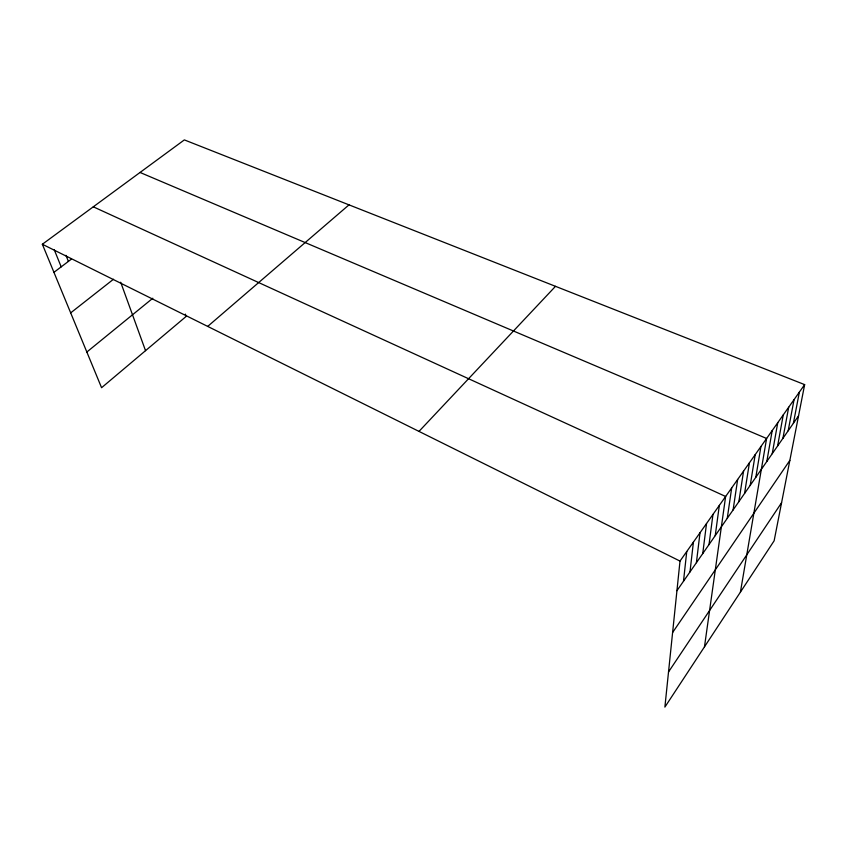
<?xml version="1.0" encoding="UTF-8"?>
<svg xmlns="http://www.w3.org/2000/svg" width="847" height="847" viewBox="0 0 847 847"><rect width="100%" height="100%" fill="white"/><g stroke="black" fill="none" stroke-linecap="round" stroke-linejoin="round"><path stroke-width="1.27" d="M804.65 384.623L680.003 561.085L664.884 707.097L774.137 540.788L804.65 384.623L184.35 139.903L42.35 244.254L101.576 387.714L186.118 316.46L185.366 314.121M683.497 581.254L686.748 551.524M689.987 571.926L693.418 542.091M696.403 562.694L700.014 532.752M702.745 553.578L706.525 523.531M709.024 544.557L712.973 514.404M715.228 535.643L719.336 505.394M704.471 646.833L725.635 496.48L93.297 206.816M727.255 518.343L731.681 487.925M733.089 509.968L737.663 479.455M738.859 501.668L743.571 471.091M744.566 493.462L749.426 462.801M750.22 485.342L755.206 454.606M755.81 477.306L760.934 446.507M740.416 592.117L766.599 438.481L140.041 172.46M766.821 461.477L772.21 430.541M772.242 453.685L777.758 422.685M777.61 445.967L783.253 414.914M782.924 438.333L788.684 407.227M788.176 430.774L794.063 399.615M793.385 423.288L799.377 392.076M668.527 671.957L781.569 502.737M672.603 632.529L789.838 460.397M676.933 590.687L798.541 415.877M419 431.398L555.494 286.328M207.695 326.413L349.006 204.858M86.849 352.024L152.809 298.239M70.682 312.871L113.498 279.235M53.943 272.332L71.444 259.108M42.35 244.254L680.003 561.085M54.261 249.759L61.196 266.858M65.96 255.318L68.385 261.416M120.687 282.231L145.536 350.669"/></g></svg>
